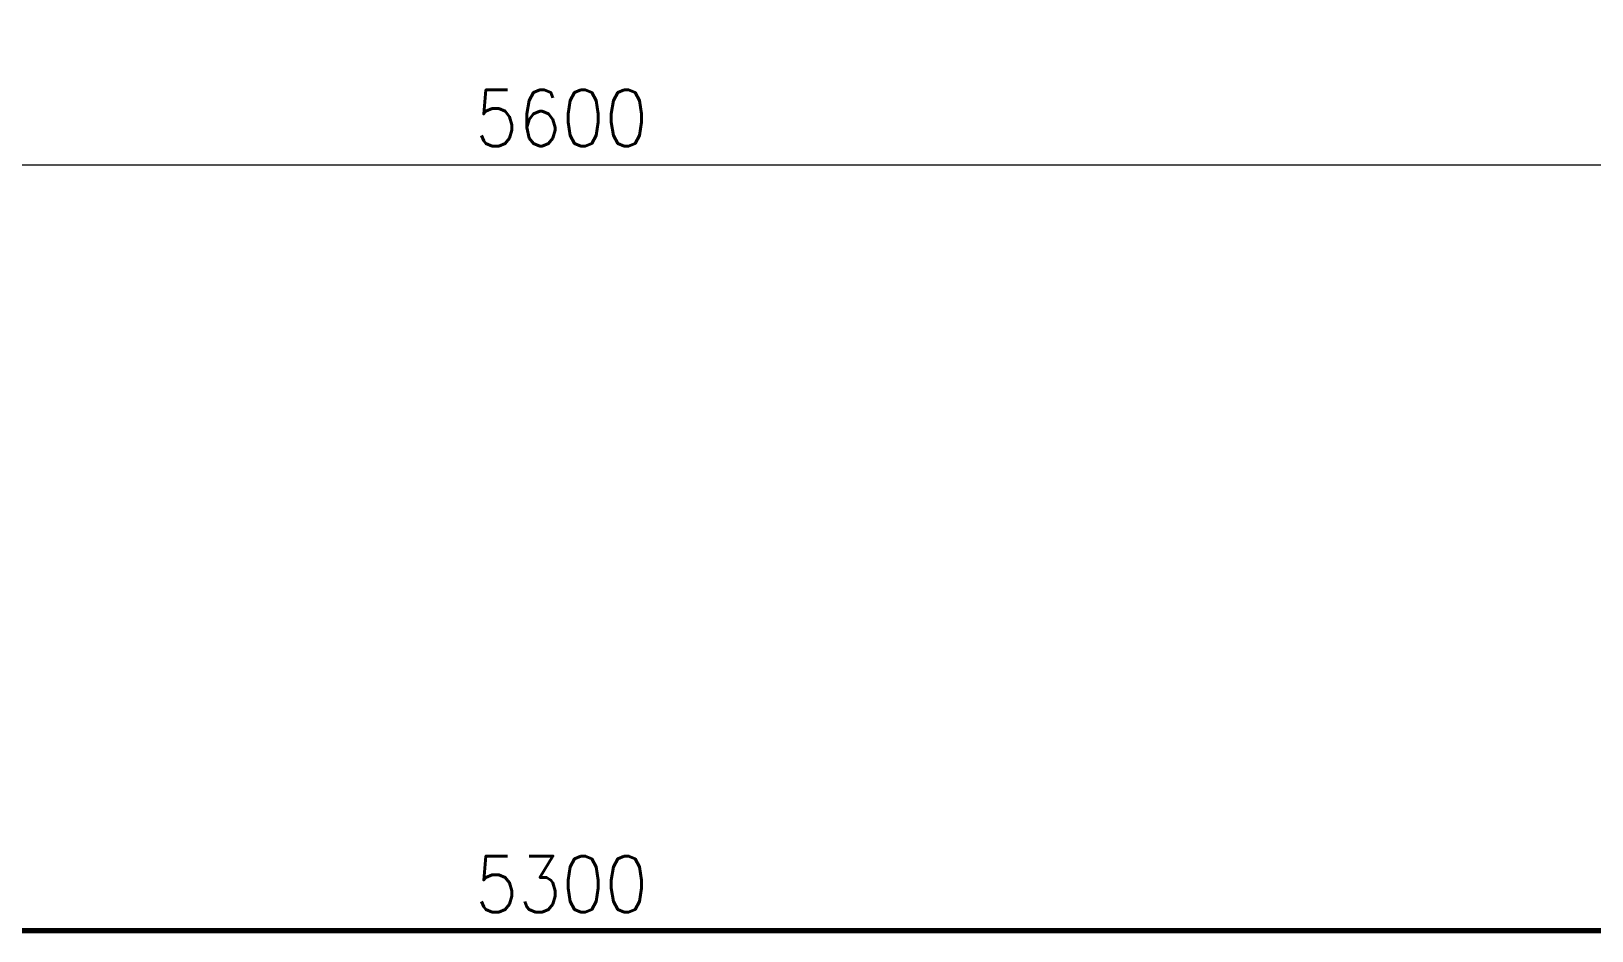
# Model space of a CAD drawing. Header units: millimetres. Extents: x 21380 to 27339, y 19466 to 22366.
# Drawn here: x 24091 to 24926, y 21011 to 21493 of the extents above; entities that cross this region are included whole.
import ezdxf

# ---------------------------------------------------------------- set-up
doc = ezdxf.new("R2010")
doc.units = ezdxf.units.MM
doc.layers.get('Defpoints').update_dxf_attribs({"color": 254})
for name, color, linetype, lineweight in [('0.25', 7, 'Continuous', 25), ('0.7', 30, 'Continuous', 70), ('Dimensions', 7, 'Continuous', 25)]:
    doc.layers.add(name, color=color, linetype=linetype, lineweight=lineweight)
doc.styles.add('MyTextStyle', font='romans.shx', dxfattribs={"width": 0.9})
doc.dimstyles.new('Annotative SK ext', dxfattribs={"dimscale": 0, "dimtxt": 3, "dimasz": 1.5, "dimexe": 1.5, "dimexo": 5, "dimgap": 1, "dimtad": 1, "dimdec": 0, "dimlfac": -1, "dimrnd": 5, "dimzin": 0, "dimtxsty": 'MyTextStyle', "dimblk": 'OBLIQUE', "dimcen": 1.5, "dimadec": 0, "dimazin": 0, "dimtfac": 1, "dimtdec": 0, "dimtofl": 0, "dimtmove": 0, "dimatfit": 3, "dimldrblk": 'NONE', "dimfxl": 10, "dimfxlon": 1, "dimtfillclr": 1, "dimtolj": 1, "dimtzin": 0, "dimlwd": 18, "dimarcsym": 0})

# ---------------------------------------------------------------- blocks, each defined once
blk = doc.blocks.new('_Oblique')
at = {"color": 0, "linetype": 'ByBlock', "lineweight": -2}
blk.add_line((-0.5, -0.5), (0.5, 0.5), dxfattribs=at)
blk = doc.blocks.new('*D23')
at = {"layer": 'Defpoints', "color": 0, "transparency": 16777216}
for p in [(21574.35, 21771.33), (27174.35, 21771.33), (27174.35, 21421.33)]:
    blk.add_point(p, dxfattribs=at)
at = {"layer": 'Dimensions', "color": 0, "lineweight": -2, "transparency": 16777216}
for p, q in [((21574.35, 21521.33), (21574.35, 21406.33)), ((27174.35, 21521.33), (27174.35, 21406.33))]:
    blk.add_line(p, q, dxfattribs=at)
at = {"layer": 'Dimensions', "color": 0, "lineweight": 18, "transparency": 16777216}
blk.add_line((21574.35, 21421.33), (27174.35, 21421.33), dxfattribs=at)
at = {"layer": 'Dimensions', "color": 0, "lineweight": 18, "transparency": 16777216, "xscale": 15, "yscale": 15, "zscale": 15, "rotation": 180}
blk.add_blockref('_Oblique', (21574.35, 21421.33), dxfattribs=at)
at = {"layer": 'Dimensions', "color": 0, "lineweight": 18, "transparency": 16777216, "xscale": 15, "yscale": 15, "zscale": 15}
blk.add_blockref('_Oblique', (27174.35, 21421.33), dxfattribs=at)
at = {"layer": 'Dimensions', "color": 0, "transparency": 16777216, "insert": (24374.35, 21446.33), "char_height": 30, "attachment_point": 5, "style": 'MyTextStyle'}
blk.add_mtext('\\A1;5600', dxfattribs=at)
blk = doc.blocks.new('_None')

msp = doc.modelspace()

# ---------------------------------------------------------------- linework, layer by layer
at = {"layer": '0.7'}
msp.add_line((27024.35, 21011.33), (21724.35, 21011.33), dxfattribs=at)

# ---------------------------------------------------------------- texts
at = {"layer": '0.25', "insert": (24374.35, 21021.33), "char_height": 30, "attachment_point": 8, "style": 'MyTextStyle'}
msp.add_mtext_dynamic_manual_height_columns('5300', width=128.0671, gutter_width=500, heights=[0], dxfattribs=at)

# ---------------------------------------------------------------- dimensions: what is measured, and where the dimension line sits
at = {"layer": 'Dimensions'}
dim = msp.add_linear_dim(base=(27174.35, 21421.33), p1=(21574.35, 21771.33), p2=(27174.35, 21771.33), dimstyle='Annotative SK ext', dxfattribs=at)
dim.commit()
dim.dimension.update_dxf_attribs({"geometry": '*D23', "text_midpoint": (24374.35, 21446.33)})

doc.saveas('drawing.dxf')
